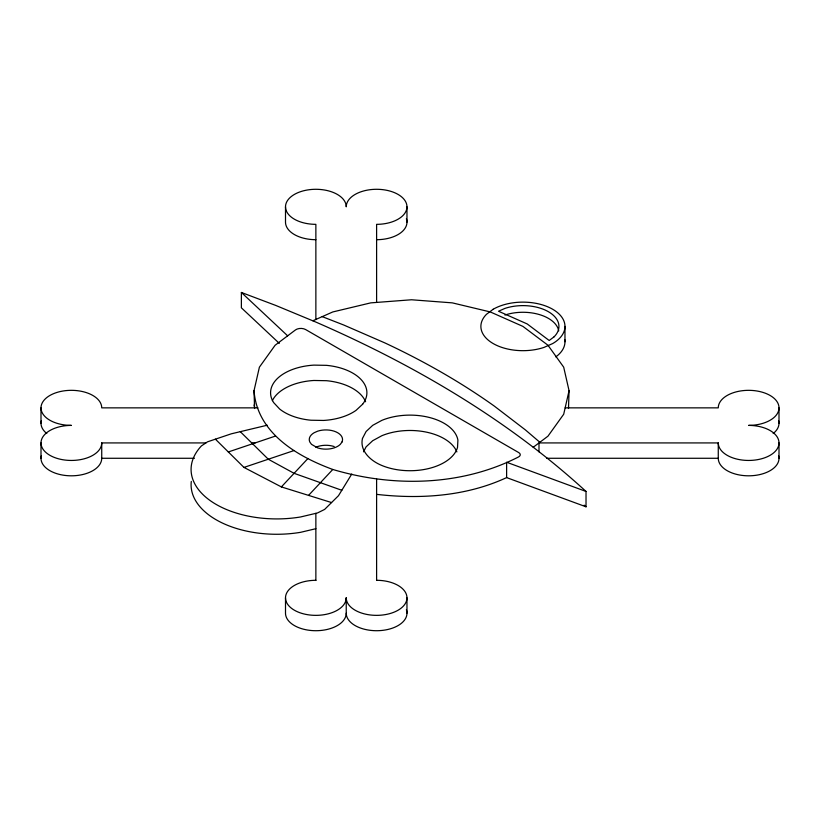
<?xml version="1.0" encoding="UTF-8"?>
<svg xmlns="http://www.w3.org/2000/svg" width="820" height="820" viewBox="0 0 820 820"><rect width="100%" height="100%" fill="white"/><g stroke="black" fill="none" stroke-linecap="round" stroke-linejoin="round"><path stroke-width="1.23" d="M254.026 390.709L259.397 367.175L275.13 345.24L295.456 329.947A6.785 3.915 0 0 1 305.635 329.558L518.732 452.589A5.207 3.003 0 0 1 518.219 457.109C461.342 486.096 393.272 487.49 332.787 469.47C297.055 456.289 257.08 432.929 254.026 390.709L254.589 408.514M254.026 406.064L254.589 403.583M312.902 320.763L332.787 311.948L370.773 302.867L411.548 299.771L452.312 302.867L490.309 311.948L522.924 326.401L547.965 345.24L563.699 367.175L569.059 390.709L563.699 414.243L547.965 436.178L533.205 447.279M568.506 408.514L569.059 390.709M363.506 451.83L366.089 446.869L372.7 440.699L381.853 435.717A48.154 27.798 0 0 1 456.873 451.902M351.78 474.011L338.486 495.7L324.628 509.425L317.504 512.951L300.612 516.959A85.649 49.446 0 0 1 210.063 500.507A85.649 49.446 0 0 1 201.412 445.926L207.542 441.816L231.291 433.821L267.258 425.211M215.404 439.171L243.96 467.42L281.373 486.916L307.971 458.472M308.545 495.393L332.787 469.47M315.864 447.32L317.576 446.562A16.646 9.614 0 0 1 334.232 446.562M279.323 343.375L241.377 307.818L241.377 292.463L275.663 305.399L315.864 322.075C413.639 364.603 507.149 419.184 586.023 491.446L586.023 506.801L506.616 477.599C466.365 496.346 420.26 499.37 376.606 494.357M228.329 451.953L275.13 436.178M243.96 467.42L294.175 450.508M315.864 528.695L300.612 532.313A85.649 49.446 0 0 1 191.296 481.422M257.941 407.858L101.731 407.858A30.371 17.527 0 0 0 71.371 390.33A30.371 17.527 0 0 0 41 407.858L41 423.212M565.154 407.858L718.269 407.858A30.371 17.527 0 0 1 748.629 390.33A30.371 17.527 0 0 1 779 407.858L779 423.212M41 458.277L41 442.923A30.371 17.527 0 0 0 71.371 460.45A30.371 17.527 0 0 0 101.731 442.923L205.892 442.923M251.719 442.923L255.112 442.923M779 458.277L779 442.923A30.371 17.527 0 0 1 748.629 460.45A30.371 17.527 0 0 1 718.269 442.923L538.996 442.923L538.996 451.881M41.256 455.992A30.371 17.527 0 0 0 69.382 475.774A30.371 17.527 0 0 0 101.731 458.277L194.463 458.277M546.684 458.277L718.269 458.277A30.371 17.527 0 0 0 750.618 475.774A30.371 17.527 0 0 0 778.744 455.992M281.373 486.916L331.557 502.557M341.807 490.278L294.083 473.324L268.294 459.231L240.291 431.668M586.023 491.446L506.616 462.244L506.616 477.599M322.229 316.633L343.641 324.976L384.898 342.924A740.306 427.415 0 0 1 494.316 406.095L525.405 429.916L539.857 442.277M584.158 505.151L586.023 506.801M241.377 292.463L287.646 335.821M718.269 442.923L718.269 458.277M564.97 326.401L564.97 341.755M315.864 239.696A30.371 17.527 0 0 1 285.503 222.169L285.503 206.814A30.371 17.527 0 0 1 315.864 189.287A30.371 17.527 0 0 1 346.235 206.814A30.371 17.527 0 0 1 376.606 189.287A30.371 17.527 0 0 1 406.966 206.814L406.966 222.169M376.606 580.304A30.371 17.527 0 0 1 406.966 597.831L406.966 613.186M376.606 302.426L376.606 224.342A30.371 17.527 0 0 0 406.966 206.814M376.606 478.993L376.606 580.457M406.966 597.831A30.371 17.527 0 0 1 376.606 615.359A30.371 17.527 0 0 1 346.235 597.831L346.235 613.186A30.371 17.527 0 0 1 315.864 630.713A30.371 17.527 0 0 1 285.503 613.186L285.503 597.831A30.371 17.527 0 0 1 315.864 580.304M315.864 319.585L315.864 224.342A30.371 17.527 0 0 1 285.503 206.814M315.864 513.34L315.864 580.499M101.731 442.923L101.731 458.277M272.363 400.642A48.154 27.798 0 0 1 313.886 380.48L326.452 380.695A48.154 27.798 0 0 1 365.597 401.759M406.382 218.745A30.371 17.527 0 0 1 376.606 239.696M406.382 609.762A30.371 17.527 0 0 1 379.578 630.631A30.371 17.527 0 0 1 346.235 613.186M46.801 433.524A30.371 17.527 0 0 1 41.256 420.926M778.744 420.926A30.371 17.527 0 0 1 773.198 433.524M779 442.923A30.371 17.527 0 0 0 748.629 425.395A30.371 17.527 0 0 0 779 407.858M41 407.858A30.371 17.527 0 0 0 71.371 425.395A30.371 17.527 0 0 0 41 442.923M346.235 597.831A30.371 17.527 0 0 1 315.864 615.359A30.371 17.527 0 0 1 285.503 597.831M564.816 339.654A42.045 24.272 0 0 1 555.796 356.895M504.925 315.054A36.008 20.787 0 0 1 558.738 330.89M362.471 438.464C359.662 450.334 369.738 459.835 379.547 464.458A48.154 27.798 0 0 0 457.529 447.382L457.908 440.125A48.154 27.798 0 0 0 381.853 420.363L372.7 425.344L366.089 431.515L362.471 438.464M341.981 442.021L340.32 444.337A16.646 9.614 0 0 1 317.576 447.863L311.487 444.337L309.816 442.021A16.646 9.614 0 0 1 314.132 432.734L317.576 431.207A16.646 9.614 0 0 1 336.036 431.904A16.646 9.614 0 0 1 341.981 442.021M362.645 404.198L356.034 410.369A48.154 27.798 0 0 1 323.572 420.445L311.005 420.229A48.154 27.798 0 0 1 279.661 409.036L273.706 402.64A48.154 27.798 0 0 1 313.886 365.125L326.452 365.341A48.154 27.798 0 0 1 362.645 404.198M493.199 309.242L486.516 314.265A42.045 24.272 0 0 0 493.199 343.57A42.045 24.272 0 0 0 543.947 347.424L552.659 343.57A42.045 24.272 0 0 0 552.659 309.242A42.045 24.272 0 0 0 493.199 309.242M554.115 336.794L549.195 340.495L527.198 323.941L498.519 311.241L504.925 308.402A36.008 20.787 0 0 1 548.385 311.702A36.008 20.787 0 0 1 554.115 336.794"/></g></svg>
